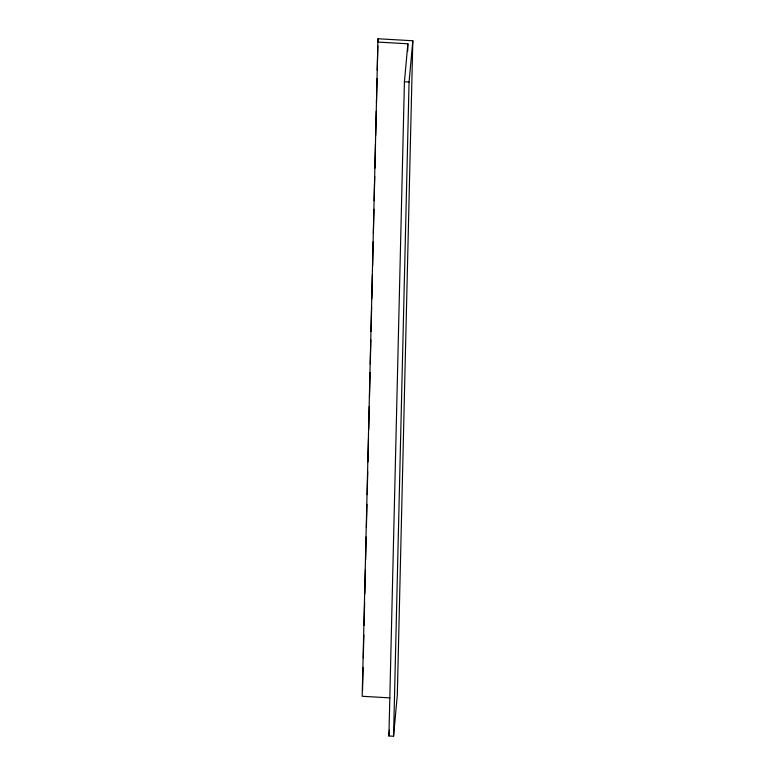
<?xml version="1.0" encoding="UTF-8"?>
<svg xmlns="http://www.w3.org/2000/svg" width="775" height="775" viewBox="0 0 775 775"><rect width="100%" height="100%" fill="white"/><g stroke="black" fill="none" stroke-linecap="round" stroke-linejoin="round"><path stroke-width="1.16" d="M377.687 42.053L407.873 43.797L404.424 81.753L388.914 735.979L393.564 736.25L397.313 694.991L412.823 40.765L377.987 38.75L362.177 696.279L389.951 697.887M362.535 690.564L363.088 667.585M363.31 657.907L363.853 634.938M364.085 625.26L364.628 602.282M364.831 593.815L365.403 569.635M365.635 559.957L366.178 536.978M366.41 527.31L366.953 504.331M367.185 494.653L367.728 471.675M367.951 462.007L368.503 439.028M368.726 429.35L369.278 406.381M369.501 396.703L370.072 372.513M370.276 364.056L370.847 339.867M371.051 331.4L371.622 307.21M371.826 298.753L372.397 274.563M372.601 266.096L373.172 241.916M373.376 233.449L373.947 209.26M374.141 200.793L374.722 176.613M374.916 168.146L375.497 143.956M375.691 135.489L376.262 111.309M376.466 102.843L377.037 78.653M377.241 70.196L377.812 46.006M377.929 41.172L377.987 38.75M407.698 51.053L407.873 43.797M393.564 736.25L409.064 82.014L412.823 40.765M388.914 735.979L389.457 730.05M404.424 81.753L409.064 82.014"/></g></svg>
